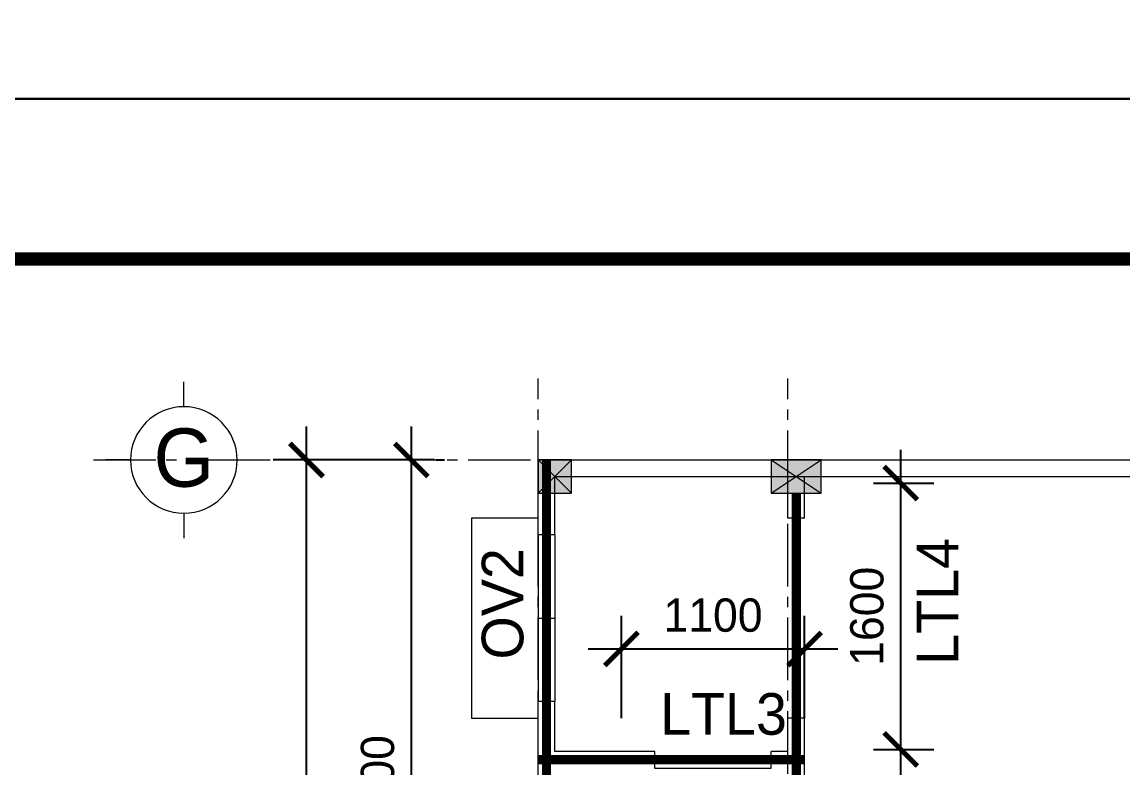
# Model space of a CAD drawing. Header units: inches. Extents: x 566748 to 757280, y 592180 to 740680.
# Drawn here: x 586220 to 592827, y 617861 to 622342 of the extents above; entities that cross this region are included whole.
import ezdxf
from ezdxf.enums import TextEntityAlignment as Align

# ---------------------------------------------------------------- set-up
doc = ezdxf.new("R2010")
doc.units = ezdxf.units.IN
doc.header["$MEASUREMENT"] = 0
for name, pattern in [('ACAD_ISO10W100', [18, 12, -3, 0, -3]), ('CENTER', [2, 1.25, -0.25, 0.25, -0.25]), ('CENTER2', [1.125, 0.75, -0.125, 0.125, -0.125])]:
    doc.linetypes.add(name, pattern=pattern)
for name, color, linetype, lineweight in [('HACTH', 8, 'Continuous', 5), ('NET CB', 2, 'Continuous', 20), ('NET GHI CHU', 7, 'Continuous', 13), ('NET KICH THUOC', 9, 'Continuous', 13), ('NET TRUC', 8, 'ACAD_ISO10W100', 9)]:
    doc.layers.add(name, color=color, linetype=linetype, lineweight=lineweight)
doc.layers.add('LAYER7', color=7, linetype='Continuous')
doc.layers.add('TEXT', color=4, linetype='Continuous')
doc.styles.add('chu dan', font='Fonts5.ttf', dxfattribs={"height": 350})
doc.styles.add('DIM', font='Fonts5.ttf')
doc.styles.add('TEXT2.5', font='Fonts5.ttf', dxfattribs={"height": 250})
doc.dimstyles.new('M 1-100', dxfattribs={"dimtxt": 200, "dimasz": 200, "dimexe": 200, "dimexo": 200, "dimgap": 100, "dimtad": 1, "dimtoh": 1, "dimdec": 0, "dimzin": 0, "dimdsep": 46, "dimtxsty": 'DIM', "dimblk": 'ARCHTICK', "dimcen": 200, "dimdle": 200, "dimadec": 0, "dimazin": 0, "dimtfac": 1, "dimtdec": 0, "dimtix": 1, "dimtofl": 0, "dimtmove": 2, "dimatfit": 3, "dimfxl": 1, "dimtolj": 1, "dimtzin": 0, "dimarcsym": 0})

# ---------------------------------------------------------------- blocks, each defined once
blk = doc.blocks.new('_ArchTick')
at = {"color": 0, "linetype": 'ByBlock', "const_width": 0.15}
blk.add_lwpolyline([(-0.5, -0.5), (0.5, 0.5)], dxfattribs=at)
blk = doc.blocks.new('*D748')
at = {"layer": 'Defpoints', "color": 0}
for p in [(588507.2, 619711.4), (588558.6, 619711.4), (588507.2, 615811.4)]:
    blk.add_point(p, dxfattribs=at)
at = {"layer": 'NET KICH THUOC', "color": 0, "lineweight": -2}
for p, q in [((588558.6, 615611.4), (588558.6, 619911.4)), ((588707.2, 619711.4), (588758.6, 619711.4)), ((588707.2, 615811.4), (588758.6, 615811.4))]:
    blk.add_line(p, q, dxfattribs=at)
at = {"layer": 'NET KICH THUOC', "color": 0, "lineweight": -2, "xscale": 200, "yscale": 200, "zscale": 200}
for p, rotation in [((588558.6, 619711.4), 90), ((588558.6, 615811.4), 270)]:
    blk.add_blockref('_ArchTick', p, dxfattribs=dict(at, rotation=rotation))
at = {"layer": 'NET KICH THUOC', "color": 0, "insert": (588356.4, 617761.4), "char_height": 200, "attachment_point": 5, "rotation": 90, "style": 'DIM'}
blk.add_mtext('\\A1;3900', dxfattribs=at)
blk = doc.blocks.new('*D749')
at = {"layer": 'Defpoints', "color": 0}
for p in [(587928.4, 619711.4), (588898.3, 619711.4), (588898.3, 597211.4)]:
    blk.add_point(p, dxfattribs=at)
at = {"layer": 'NET KICH THUOC', "color": 0, "lineweight": -2}
for p, q in [((587928.4, 597011.4), (587928.4, 619911.4)), ((588698.3, 619711.4), (587728.4, 619711.4)), ((588698.3, 597211.4), (587728.4, 597211.4))]:
    blk.add_line(p, q, dxfattribs=at)
at = {"layer": 'NET KICH THUOC', "color": 0, "lineweight": -2, "xscale": 200, "yscale": 200, "zscale": 200}
for p, rotation in [((587928.4, 619711.4), 90), ((587928.4, 597211.4), 270)]:
    blk.add_blockref('_ArchTick', p, dxfattribs=dict(at, rotation=rotation))
at = {"layer": 'NET KICH THUOC', "color": 0, "insert": (587706.3, 608872.4), "char_height": 200, "attachment_point": 5, "rotation": 90, "style": 'DIM'}
blk.add_mtext('\\A1;22500', dxfattribs=at)
blk = doc.blocks.new('TRM')
at = {"layer": 'NET GHI CHU', "linetype": 'Continuous', "ltscale": 400}
for p, q in [((0, -150), (0, 0)), ((-320, -470), (-470, -470)), ((320, -470), (470, -470)), ((0, -790), (0, -940))]:
    blk.add_line(p, q, dxfattribs=at)
blk.add_circle((0, -470), 320, dxfattribs=at)
at = {"layer": 'NET GHI CHU', "style": 'chu dan'}
blk.add_attdef('TR', text='', height=350, dxfattribs=at).set_placement((0, -470), align=Align.MIDDLE_CENTER)
blk = doc.blocks.new('*D798')
at = {"layer": 'Defpoints', "color": 0}
for p in [(590920.4, 618576.2), (589820.4, 617961.4), (590920.4, 617961.4)]:
    blk.add_point(p, dxfattribs=at)
at = {"layer": 'NET KICH THUOC', "color": 0, "lineweight": -2}
for p, q in [((589820.4, 618161.4), (589820.4, 618776.2)), ((590920.4, 618161.4), (590920.4, 618776.2)), ((589620.4, 618576.2), (591120.4, 618576.2))]:
    blk.add_line(p, q, dxfattribs=at)
at = {"layer": 'NET KICH THUOC', "color": 0, "lineweight": -2, "xscale": 200, "yscale": 200, "zscale": 200, "rotation": 180}
blk.add_blockref('_ArchTick', (589820.4, 618576.2), dxfattribs=at)
at = {"layer": 'NET KICH THUOC', "color": 0, "lineweight": -2, "xscale": 200, "yscale": 200, "zscale": 200}
blk.add_blockref('_ArchTick', (590920.4, 618576.2), dxfattribs=at)
at = {"layer": 'NET KICH THUOC', "color": 0, "insert": (590370.4, 618778.3), "char_height": 200, "attachment_point": 5, "style": 'DIM'}
blk.add_mtext('\\A1;1100', dxfattribs=at)
blk = doc.blocks.new('*D799')
at = {"layer": 'Defpoints', "color": 0}
for p in [(591134.5, 619572.6), (591497.5, 619572.6), (591134.5, 617972.6)]:
    blk.add_point(p, dxfattribs=at)
at = {"layer": 'NET KICH THUOC', "color": 0, "lineweight": -2}
for p, q in [((591497.5, 617772.6), (591497.5, 619772.6)), ((591334.5, 619572.6), (591697.5, 619572.6)), ((591334.5, 617972.6), (591697.5, 617972.6))]:
    blk.add_line(p, q, dxfattribs=at)
at = {"layer": 'NET KICH THUOC', "color": 0, "lineweight": -2, "xscale": 200, "yscale": 200, "zscale": 200}
for p, rotation in [((591497.5, 619572.6), 90), ((591497.5, 617972.6), 270)]:
    blk.add_blockref('_ArchTick', p, dxfattribs=dict(at, rotation=rotation))
at = {"layer": 'NET KICH THUOC', "color": 0, "insert": (591295.3, 618772.6), "char_height": 200, "attachment_point": 5, "rotation": 90, "style": 'DIM'}
blk.add_mtext('\\A1;1600', dxfattribs=at)

msp = doc.modelspace()

# ---------------------------------------------------------------- hatches: boundary and pattern name
at = {"layer": 'HACTH', "ltscale": 5}
h = msp.add_hatch(color=256, dxfattribs=at)
h.paths.add_polyline_path([(589420.4, 619611.4), (589320.4, 619711.4), (589320.4, 619511.4)])
h.paths.add_polyline_path([(589420.4, 619611.4), (589320.4, 619511.4), (589520.4, 619511.4)])
h.paths.add_polyline_path([(589520.4, 619711.4), (589420.4, 619611.4), (589520.4, 619511.4)])
h.paths.add_polyline_path([(589520.4, 619711.4), (589320.4, 619711.4), (589420.4, 619611.4)])
h = msp.add_hatch(color=256, dxfattribs=at)
h.paths.add_polyline_path([(590720.4, 619711.4), (590720.4, 619511.4), (590870.4, 619611.4)])
h.paths.add_polyline_path([(590870.4, 619611.4), (591020.4, 619711.4), (590720.4, 619711.4)])
h.paths.add_polyline_path([(590720.4, 619511.4), (591020.4, 619511.4), (590870.4, 619611.4)])
h.paths.add_polyline_path([(590870.4, 619611.4), (591020.4, 619511.4), (591020.4, 619711.4)])

# ---------------------------------------------------------------- linework, layer by layer
at = {"layer": 'Defpoints', "linetype": 'Continuous', "ltscale": 0.08}
for points in [[(566748.3, 621880.3), (608748.3, 621880.3), (608748.3, 651580.3), (566748.3, 651580.3)], [(566748.3, 592180.3), (608748.3, 592180.3), (608748.3, 621880.3), (566748.3, 621880.3)]]:
    msp.add_lwpolyline(points, close=True, dxfattribs=at)
at = {"layer": 'HACTH', "ltscale": 5}
for p, q in [((589320.4, 619511.4), (589520.4, 619711.4)), ((589320.4, 619711.4), (589520.4, 619511.4)), ((589320.4, 619711.4), (596620.4, 619711.4)), ((589320.4, 619261.4), (589320.4, 619711.4)), ((589520.4, 619711.4), (589320.4, 619711.4)), ((589320.4, 619711.4), (589320.4, 619511.4)), ((589520.4, 619511.4), (589520.4, 619711.4)), ((590720.4, 619511.4), (591020.4, 619711.4)), ((590720.4, 619711.4), (591020.4, 619511.4)), ((591020.4, 619711.4), (590720.4, 619711.4)), ((590720.4, 619711.4), (590720.4, 619511.4)), ((591020.4, 619511.4), (591020.4, 619711.4)), ((589420.4, 619611.4), (596420.4, 619611.4)), ((589420.4, 619261.4), (589420.4, 619611.4)), ((590820.4, 619361.4), (590820.4, 619611.4)), ((590920.4, 619361.4), (590920.4, 619611.4)), ((589320.4, 619511.4), (589520.4, 619511.4)), ((590720.4, 619511.4), (591020.4, 619511.4)), ((589320.4, 615811.4), (589320.4, 618261.4)), ((589420.4, 617961.4), (589420.4, 618261.4)), ((590820.4, 617961.4), (590820.4, 618161.4)), ((590920.4, 617961.4), (590920.4, 618161.4)), ((590020.4, 617961.4), (589420.4, 617961.4)), ((590020.4, 617961.4), (589420.4, 617961.4)), ((590020.4, 617861.4), (590020.4, 617961.4)), ((590720.4, 617861.4), (590720.4, 617961.4)), ((590820.4, 617961.4), (590720.4, 617961.4)), ((590820.4, 617961.4), (590720.4, 617961.4)), ((590920.4, 615861.4), (590920.4, 617961.4))]:
    msp.add_line(p, q, dxfattribs=at)
at = {"layer": 'HACTH', "linetype": 'ByBlock', "ltscale": 5}
for p, q in [((590920.4, 619361.4), (590820.4, 619361.4)), ((589420.4, 619261.4), (589320.4, 619261.4)), ((589420.4, 618261.4), (589320.4, 618261.4)), ((590920.4, 618161.4), (590820.4, 618161.4))]:
    msp.add_line(p, q, dxfattribs=at)
at = {"layer": 'HACTH', "color": 163, "linetype": 'Continuous'}
for p, q in [((589320.4, 619261.4), (589320.4, 618261.4)), ((589370.4, 618261.4), (589370.4, 619261.4)), ((589420.4, 619261.4), (589420.4, 618261.4)), ((589320.4, 618761.4), (589420.4, 618761.4)), ((590020.4, 617861.4), (590720.4, 617861.4))]:
    msp.add_line(p, q, dxfattribs=at)
at = {"layer": 'LAYER7', "linetype": 'Continuous', "const_width": 80}
msp.add_lwpolyline([(607748.3, 620917.8), (568548.3, 620917.8), (568548.3, 593142.9), (607748.3, 593142.9)], close=True, dxfattribs=at)
at = {"layer": 'NET CB', "color": 1, "linetype": 'CENTER', "ltscale": 250, "const_width": 55}
for points in [[(589370.4, 600511.4), (589370.4, 619711.4)], [(590870.4, 619511.4), (590870.4, 615911.4)], [(590920.4, 617911.4), (589320.4, 617911.4)]]:
    msp.add_lwpolyline(points, dxfattribs=at)
at = {"layer": 'NET CB', "ltscale": 800}
msp.add_lwpolyline([(589320.4, 619361.4), (588920.4, 619361.4), (588920.4, 618161.4), (589320.4, 618161.4)], dxfattribs=at)
at = {"layer": 'NET TRUC', "linetype": 'CENTER2', "ltscale": 500}
for points in [[(589320.4, 595326.8), (589320.4, 620199.9)], [(590820.4, 595326.8), (590820.4, 620199.9)], [(586648.9, 619711.4), (599199.1, 619711.4)]]:
    msp.add_lwpolyline(points, dxfattribs=at)

# ---------------------------------------------------------------- block references
at = {"layer": 'TEXT'}
ref = msp.add_blockref('TRM', (587192.2, 619241.4), dxfattribs=dict(at, xscale=-1, rotation=180))
ref.add_attrib('TR', 'G', dxfattribs={"height": 350, "style": 'chu dan'}).set_placement((587192.2, 619725.6), align=Align.MIDDLE_CENTER)

# ---------------------------------------------------------------- texts
at = {"layer": 'TEXT', "style": 'TEXT2.5'}
for s, p in [('LTL4', (591843.2, 618481)), ('OV2', (589231.2, 618513))]:
    msp.add_text(s, height=250, rotation=90, dxfattribs=at).set_placement(p)
msp.add_text('LTL3', height=250, dxfattribs=at).set_placement((590052.4, 618061.1))

# ---------------------------------------------------------------- dimensions: what is measured, and where the dimension line sits
at = {"layer": 'NET KICH THUOC'}
dim = msp.add_linear_dim(base=(587928.4, 619711.4), p1=(588898.3, 597211.4), p2=(588898.3, 619711.4), angle=90, dimstyle='M 1-100', dxfattribs=at)
dim.commit()
dim.dimension.update_dxf_attribs({"geometry": '*D749', "text_midpoint": (587706.3, 608872.4), "dimtype": 160})
for base, p1, p2, picture, middle in [((588558.6, 619711.4), (588507.2, 615811.4), (588507.2, 619711.4), '*D748', (588356.4, 617761.4)), ((591497.5, 619572.6), (591134.5, 617972.6), (591134.5, 619572.6), '*D799', (591295.3, 618772.6))]:
    dim = msp.add_linear_dim(base=base, p1=p1, p2=p2, angle=90, dimstyle='M 1-100', dxfattribs=at)
    dim.commit()
    dim.dimension.update_dxf_attribs({"geometry": picture, "text_midpoint": middle})
dim = msp.add_linear_dim(base=(590920.4, 618576.2), p1=(589820.4, 617961.4), p2=(590920.4, 617961.4), dimstyle='M 1-100', dxfattribs=at)
dim.commit()
dim.dimension.update_dxf_attribs({"geometry": '*D798', "text_midpoint": (590370.4, 618778.3)})

doc.saveas('drawing.dxf')
